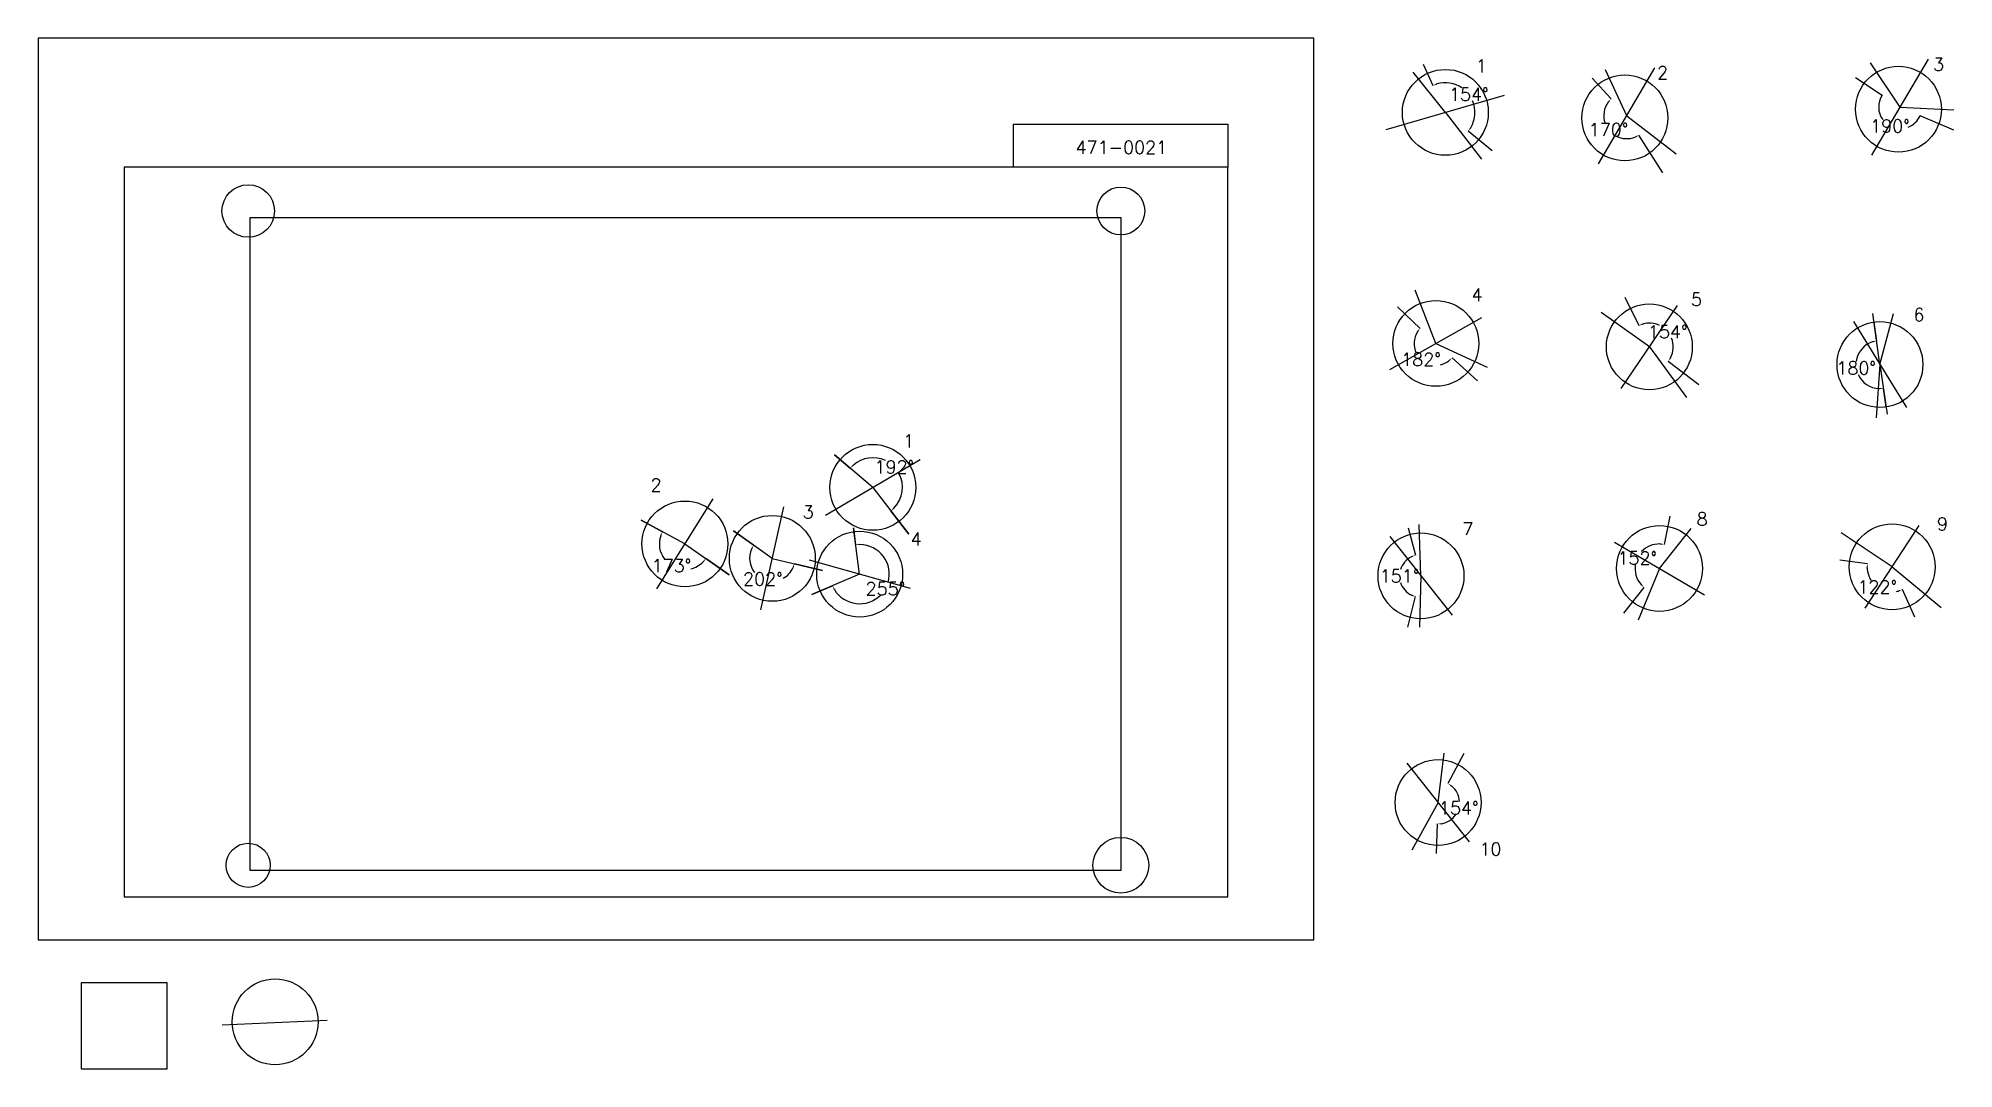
# Model space of a CAD drawing. Extents: x 0 to 2230150, y -150000 to 1050000.
import ezdxf

# ---------------------------------------------------------------- set-up
doc = ezdxf.new("R2010")
doc.units = 0
doc.header["$MEASUREMENT"] = 0
doc.layers.get('0').update_dxf_attribs({"linetype": 'CONTINUOUS'})
doc.layers.get('Defpoints').update_dxf_attribs({"linetype": 'CONTINUOUS'})
for name, color, linetype in [('_0-0_', 7, 'CONTINUOUS'), ('_0-1_V-nasSTD', 7, 'CONTINUOUS'), ('_0-2_番号', 7, 'CONTINUOUS'), ('ADD_LINE', 7, 'CONTINUOUS'), ('文字', 7, 'CONTINUOUS'), ('画像', 7, 'CONTINUOUS')]:
    doc.layers.add(name, color=color, linetype=linetype)
doc.layers.add('位置合わせ用', color=7, linetype='CONTINUOUS', plot=False)
doc.styles.get("Standard").update_dxf_attribs({"font": 'txt', "height": 15000, "bigfont": 'bigfont.shx'})
doc.dimstyles.get("Standard").update_dxf_attribs({"dimtxt": 0.18, "dimasz": 0.18, "dimexe": 0.18, "dimexo": 0.0625, "dimgap": 0.09, "dimtad": 0, "dimtih": 1, "dimtoh": 1, "dimdec": 4, "dimzin": 0, "dimdsep": 46, "dimtxsty": 'Standard', "dimcen": 0.09, "dimadec": 0, "dimazin": 0, "dimtfac": 1, "dimtdec": 4, "dimtofl": 0, "dimtmove": 0, "dimatfit": 3, "dimfxl": 1, "dimtolj": 1, "dimtzin": 0, "dimarcsym": 0})
picture_1 = doc.add_image_def('image1.jpg', size_in_pixel=(800, 600))

# ---------------------------------------------------------------- blocks, each defined once
blk = doc.blocks.new('-000-CCURVE_ORG002')
at = {"layer": '_0-0_', "color": 5, "linetype": 'Continuous'}
for p, q in [((30, -10), (10, -10)), ((10, -10), (10, -30)), ((30, -30), (30, -10)), ((10, -30), (30, -30))]:
    blk.add_line(p, q, dxfattribs=at)
blk = doc.blocks.new('-008-$$ATRU$$11$$背景色$$色$$0_0_0')
at = {"layer": '_0-2_番号'}
blk.add_blockref('-000-CCURVE_ORG002', (0, 0), dxfattribs=at)
blk = doc.blocks.new('*D27')
at = {"layer": 'ADD_LINE', "color": 0, "linetype": 'Continuous', "lineweight": -2}
for p, q in [((1612482, 1019756), (1623866, 995044)), ((1692790, 918934), (1664951, 941812))]:
    blk.add_line(p, q, dxfattribs=at)
for start, end in [(55.935441, 106.423298), (328.898292, 23.176446)]:
    blk.add_arc((1638300, 963714), 34496, start, end, dxfattribs=at)
at = {"layer": 'ADD_LINE', "color": 0}
for points in [[(1628254, 997582), (1628840, 996022), (1623866, 995045)], [(1667157, 946376), (1668518, 945414), (1664951, 941812)]]:
    blk.add_solid(points, dxfattribs=at)
at = {"layer": 'Defpoints', "color": 0}
for p in [(1612482, 1019756), (1638300, 963714), (1672046, 970868), (1692790, 918934)]:
    blk.add_point(p, dxfattribs=at)
at = {"layer": 'ADD_LINE', "color": 0, "linetype": 'Continuous', "insert": (1665608, 984790), "char_height": 15000, "attachment_point": 5}
blk.add_mtext('\\A1;154%%d', dxfattribs=at)
blk = doc.blocks.new('*D28')
at = {"color": 0, "linetype": 'Continuous', "lineweight": -2}
for p, q in [((1809179, 1003391), (1831324, 979396)), ((1891517, 893504), (1863720, 937271))]:
    blk.add_line(p, q, dxfattribs=at)
for start, end in [(143.458517, 199.177328), (242.968088, 291.666013)]:
    blk.add_arc((1849418, 959791), 26678, start, end, dxfattribs=at)
at = {"color": 0}
for points in [[(1828604, 975119), (1827364, 976233), (1831324, 979396)], [(1859646, 934256), (1858888, 935740), (1863721, 937271)]]:
    blk.add_solid(points, dxfattribs=at)
at = {"layer": 'Defpoints', "color": 0}
for p in [(1809179, 1003391), (1849418, 959791), (1823088, 955491), (1891518, 893504)]:
    blk.add_point(p, dxfattribs=at)
at = {"color": 0, "linetype": 'Continuous', "insert": (1828270, 943528), "char_height": 15000, "attachment_point": 5}
blk.add_mtext('\\A1;170%%d', dxfattribs=at)
blk = doc.blocks.new('*D31')
at = {"layer": 'ADD_LINE', "color": 0, "linetype": 'Continuous', "lineweight": -2}
for p, q in [((2115662, 1004203), (2146913, 983688)), ((2230150, 942907), (2190978, 959896))]:
    blk.add_line(p, q, dxfattribs=at)
for start, end in [(146.716384, 215.556167), (291.744567, 336.55299)]:
    blk.add_arc((2167922, 969896), 25131, start, end, dxfattribs=at)
at = {"layer": 'ADD_LINE', "color": 0}
for points in [[(2146913, 983688), (2146913, 983688), (2146913, 983688)], [(2190978, 959896), (2190978, 959896), (2190978, 959896)]]:
    blk.add_solid(points, dxfattribs=at)
at = {"layer": 'Defpoints', "color": 0}
for p in [(2115662, 1004204), (2167922, 969896), (2146156, 957332), (2230150, 942907)]:
    blk.add_point(p, dxfattribs=at)
at = {"layer": 'ADD_LINE', "color": 0, "linetype": 'Continuous', "insert": (2155982, 947782), "char_height": 15000, "attachment_point": 5}
blk.add_mtext('\\A1;190%%d', dxfattribs=at)
blk = doc.blocks.new('*D492')
at = {"color": 0, "linetype": 'Continuous', "lineweight": -2}
for p, q in [((1582560, 737261), (1608834, 712185)), ((1675657, 651191), (1646046, 677753))]:
    blk.add_line(p, q, dxfattribs=at)
for start, end in [(147.654398, 205.986177), (282.024317, 306.788949)]:
    blk.add_arc((1627174, 694681), 25352, start, end, dxfattribs=at)
at = {"color": 0}
for points in [[(1606412, 707733), (1605099, 708759), (1608834, 712185)], [(1642919, 673763), (1641794, 674993), (1646046, 677753)]]:
    blk.add_solid(points, dxfattribs=at)
at = {"layer": 'Defpoints', "color": 0}
for p in [(1582560, 737262), (1627174, 694681), (1602920, 687300), (1675658, 651190)]:
    blk.add_point(p, dxfattribs=at)
at = {"color": 0, "linetype": 'Continuous', "insert": (1609955, 676073), "char_height": 15000, "attachment_point": 5}
blk.add_mtext('\\A1;182%%d', dxfattribs=at)
blk = doc.blocks.new('*D493')
at = {"color": 0, "linetype": 'Continuous', "lineweight": -2}
for p, q in [((1847215, 748386), (1863522, 715452)), ((1933285, 646506), (1897834, 673710))]:
    blk.add_line(p, q, dxfattribs=at)
for start, end in [(64.877904, 105.999917), (332.840982, 21.383423)]:
    blk.add_arc((1875830, 690596), 27737, start, end, dxfattribs=at)
at = {"color": 0}
for points in [[(1867883, 718035), (1868485, 716481), (1863522, 715453)], [(1899804, 678380), (1901213, 677489), (1897835, 673710)]]:
    blk.add_solid(points, dxfattribs=at)
at = {"layer": 'Defpoints', "color": 0}
for p in [(1847214, 748386), (1887525, 715747), (1875830, 690596), (1933286, 646506)]:
    blk.add_point(p, dxfattribs=at)
at = {"color": 0, "linetype": 'Continuous', "insert": (1897257, 708209), "char_height": 15000, "attachment_point": 5}
blk.add_mtext('\\A1;154%%d', dxfattribs=at)
blk = doc.blocks.new('*D494')
at = {"color": 0, "linetype": 'Continuous', "lineweight": -2}
for p, q in [((2097719, 442479), (2129651, 438247)), ((2185031, 375777), (2170441, 407971))]:
    blk.add_line(p, q, dxfattribs=at)
for start, end in [(182.32444, 213.011449), (280.28229, 284.506363)]:
    blk.add_arc((2158450, 434431), 29051, start, end, dxfattribs=at)
at = {"color": 0}
for points in [[(2130255, 433215), (2128590, 433290), (2129651, 438247)], [(2166004, 405520), (2165449, 407092), (2170441, 407970)]]:
    blk.add_solid(points, dxfattribs=at)
at = {"layer": 'Defpoints', "color": 0}
for p in [(2097719, 442479), (2158450, 434431), (2134111, 418569), (2185032, 375776)]:
    blk.add_point(p, dxfattribs=at)
at = {"color": 0, "linetype": 'Continuous', "insert": (2141135, 411104), "char_height": 15000, "attachment_point": 5}
blk.add_mtext('\\A1;122%%d', dxfattribs=at)
blk = doc.blocks.new('*D495')
at = {"color": 0, "linetype": 'Continuous', "lineweight": -2}
for p, q in [((1899485, 493442), (1893065, 460614)), ((1845899, 380648), (1869761, 410403))]:
    blk.add_line(p, q, dxfattribs=at)
for start, end in [(88.997379, 136.834749), (170.916699, 221.208715)]:
    blk.add_arc((1887594, 432640), 28505, start, end, dxfattribs=at)
at = {"color": 0}
for points in [[(1888005, 460311), (1888181, 461969), (1893065, 460615)], [(1865573, 413259), (1866726, 414463), (1869761, 410403)]]:
    blk.add_solid(points, dxfattribs=at)
at = {"layer": 'Defpoints', "color": 0}
for p in [(1899486, 493442), (1869381, 454567), (1887594, 432640), (1845899, 380648)]:
    blk.add_point(p, dxfattribs=at)
at = {"color": 0, "linetype": 'Continuous', "insert": (1861739, 444640), "char_height": 15000, "attachment_point": 5}
blk.add_mtext('\\A1;152%%d', dxfattribs=at)
blk = doc.blocks.new('*D496')
at = {"color": 0, "linetype": 'Continuous', "lineweight": -2}
for p, q in [((1594921, 479957), (1603443, 448007)), ((1594453, 364310), (1603625, 399771))]:
    blk.add_line(p, q, dxfattribs=at)
for start, end in [(116.442259, 162.722612), (197.730428, 243.989803)]:
    blk.add_arc((1609870, 423913), 24936, start, end, dxfattribs=at)
at = {"color": 0}
for points in [[(1599060, 445461), (1598471, 447020), (1603443, 448007)], [(1598646, 400720), (1599223, 402284), (1603625, 399771)]]:
    blk.add_solid(points, dxfattribs=at)
at = {"layer": 'Defpoints', "color": 0}
for p in [(1594921, 479958), (1587247, 434403), (1609870, 423913), (1594453, 364310)]:
    blk.add_point(p, dxfattribs=at)
at = {"color": 0, "linetype": 'Continuous', "insert": (1584933, 423819), "char_height": 15000, "attachment_point": 5}
blk.add_mtext('\\A1;151%%d', dxfattribs=at)
blk = doc.blocks.new('*D497')
at = {"color": 0, "linetype": 'Continuous', "lineweight": -2}
for p, q in [((2137280, 719501), (2140368, 697666)), ((2151611, 620534), (2148379, 642348))]:
    blk.add_line(p, q, dxfattribs=at)
for start, end in [(108.314688, 172.816777), (204.310121, 268.164898)]:
    blk.add_arc((2144282, 669994), 27948, start, end, dxfattribs=at)
at = {"color": 0}
for points in [[(2135690, 695715), (2135310, 697337), (2140368, 697666)], [(2143435, 641228), (2143339, 642892), (2148379, 642348)]]:
    blk.add_solid(points, dxfattribs=at)
at = {"layer": 'Defpoints', "color": 0}
for p in [(2137280, 719501), (2144282, 669994), (2122350, 652671), (2151611, 620534)]:
    blk.add_point(p, dxfattribs=at)
at = {"color": 0, "linetype": 'Continuous', "insert": (2116623, 665988), "char_height": 15000, "attachment_point": 5}
blk.add_mtext('\\A1;180%%d', dxfattribs=at)
blk = doc.blocks.new('*D662')
at = {"color": 0, "linetype": 'Continuous', "lineweight": -2}
for p, q in [((1659684, 217062), (1641346, 182000)), ((1628066, 100544), (1629066, 134978))]:
    blk.add_line(p, q, dxfattribs=at)
for start, end in [(2.755917, 50.881259), (279.845571, 326.395586)]:
    blk.add_arc((1629789, 159904), 24936, start, end, dxfattribs=at)
at = {"color": 0}
for points in [[(1645980, 179947), (1645064, 178555), (1641346, 182001)], [(1633993, 136166), (1634112, 134504), (1629066, 134978)]]:
    blk.add_solid(points, dxfattribs=at)
at = {"layer": 'Defpoints', "color": 0}
for p in [(1659684, 217062), (1629789, 159904), (1648804, 143771), (1628066, 100544)]:
    blk.add_point(p, dxfattribs=at)
at = {"color": 0, "linetype": 'Continuous', "insert": (1653916, 153603), "char_height": 15000, "attachment_point": 5}
blk.add_mtext('\\A1;154%%d', dxfattribs=at)
blk = doc.blocks.new('*D665')
at = {"layer": 'ADD_LINE', "color": 0, "linetype": 'Continuous', "lineweight": -2}
for p, q in [((927117, 565027), (945454, 549391)), ((1013587, 472625), (992750, 499680))]:
    blk.add_line(p, q, dxfattribs=at)
for start, end in [(65.054906, 131.233221), (315.914786, 28.155713)]:
    blk.add_arc((971702, 527009), 34496, start, end, dxfattribs=at)
at = {"layer": 'ADD_LINE', "color": 0}
for points in [[(948372, 553536), (949558, 552366), (945453, 549391)], [(995925, 503631), (997035, 502388), (992750, 499679)]]:
    blk.add_solid(points, dxfattribs=at)
at = {"layer": 'Defpoints', "color": 0}
for p in [(927117, 565027), (971702, 527009), (1005495, 533936), (1013587, 472625)]:
    blk.add_point(p, dxfattribs=at)
at = {"layer": 'ADD_LINE', "color": 0, "linetype": 'Continuous', "insert": (996693, 550786), "char_height": 15000, "attachment_point": 5}
blk.add_mtext('\\A1;192%%d', dxfattribs=at)
blk = doc.blocks.new('*D668')
at = {"layer": 'ADD_LINE', "color": 0, "linetype": 'Continuous', "lineweight": -2}
for p, q in [((701810, 488675), (726662, 475271)), ((804541, 424971), (777255, 444068))]:
    blk.add_line(p, q, dxfattribs=at)
for start, end in [(161.292914, 216.81354), (283.346351, 315.378852)]:
    blk.add_arc((752864, 461138), 29771, start, end, dxfattribs=at)
at = {"layer": 'ADD_LINE', "color": 0}
for points in [[(725430, 470354), (723902, 471019), (726662, 475271)], [(774694, 439693), (773414, 440760), (777255, 444068)]]:
    blk.add_solid(points, dxfattribs=at)
at = {"layer": 'Defpoints', "color": 0}
for p in [(701810, 488676), (752864, 461138), (751425, 431402), (804541, 424971)]:
    blk.add_point(p, dxfattribs=at)
at = {"layer": 'ADD_LINE', "color": 0, "linetype": 'Continuous', "insert": (737236, 435799), "char_height": 15000, "attachment_point": 5}
blk.add_mtext('\\A1;173%%d', dxfattribs=at)
blk = doc.blocks.new('*D671')
at = {"layer": 'ADD_LINE', "color": 0, "linetype": 'Continuous', "lineweight": -2}
for p, q in [((809411, 476293), (833028, 459574)), ((913256, 430246), (880299, 438145))]:
    blk.add_line(p, q, dxfattribs=at)
for start, end in [(155.560894, 218.828691), (299.062647, 335.666316)]:
    blk.add_arc((854598, 444304), 26429, start, end, dxfattribs=at)
at = {"layer": 'ADD_LINE', "color": 0}
for points in [[(831260, 454824), (829815, 455654), (833028, 459575)], [(879467, 433145), (877891, 433685), (880299, 438145)]]:
    blk.add_solid(points, dxfattribs=at)
at = {"layer": 'Defpoints', "color": 0}
for p in [(809411, 476293), (854598, 444304), (913256, 430246), (858846, 418220)]:
    blk.add_point(p, dxfattribs=at)
at = {"layer": 'ADD_LINE', "color": 0, "linetype": 'Continuous', "insert": (843686, 420234), "char_height": 15000, "attachment_point": 5}
blk.add_mtext('\\A1;202%%d', dxfattribs=at)
blk = doc.blocks.new('*D674')
at = {"layer": 'ADD_LINE', "color": 0, "linetype": 'Continuous', "lineweight": -2}
for p, q in [((948991, 479890), (951676, 460187)), ((900786, 402186), (924629, 412411))]:
    blk.add_line(p, q, dxfattribs=at)
for start, end in [(344.024375, 89.446297), (211.523906, 314.75928)]:
    blk.add_arc((956332, 426007), 34496, start, end, dxfattribs=at)
at = {"layer": 'ADD_LINE', "color": 0}
for points in [[(956613, 461333), (956718, 459669), (951675, 460187)], [(927667, 408354), (926187, 407588), (924629, 412411)]]:
    blk.add_solid(points, dxfattribs=at)
at = {"layer": 'Defpoints', "color": 0}
for p in [(948991, 479890), (956332, 426007), (900786, 402186), (967027, 393211)]:
    blk.add_point(p, dxfattribs=at)
at = {"layer": 'ADD_LINE', "color": 0, "linetype": 'Continuous', "insert": (986351, 409013), "char_height": 15000, "attachment_point": 5}
blk.add_mtext('\\A1;255%%d', dxfattribs=at)

msp = doc.modelspace()

# ---------------------------------------------------------------- linework, layer by layer
at = {"layer": '_0-1_V-nasSTD', "color": 7, "linetype": 'Continuous'}
for p, q in [((1485000, 1050000), (0, 1050000)), ((0, 1050000), (0, 0)), ((1485000, 1050000), (0, 1050000)), ((0, 1050000), (0, 0)), ((1485000, 0), (1485000, 1050000)), ((1485000, 0), (1485000, 1050000)), ((1135000, 950000), (1135000, 900000)), ((1135000, 950000), (1385000, 950000)), ((1385000, 950000), (1385000, 900000)), ((1385000, 900000), (100000, 900000)), ((100000, 900000), (100000, 50000)), ((1385000, 50000), (1385000, 900000)), ((100000, 50000), (1385000, 50000)), ((0, 0), (1485000, 0)), ((0, 0), (1485000, 0))]:
    msp.add_line(p, q, dxfattribs=at)
at = {"layer": 'ADD_LINE', "color": 5, "linetype": 'Continuous'}
for p, q in [((1638300.12759, 963713.94411), (1600657, 1010465.5)), ((1849417.68706, 959791.40858), (1824731.61592, 1013095)), ((2167921.53926, 969895.92252), (2133337.061, 1021586.01265)), ((1638300.12759, 963713.94411), (1680185.5, 909330)), ((1849417.68706, 959791.40858), (1907070.5, 915461)), ((2167921.53926, 969895.92252), (2230150.4375, 966693.63309)), ((1627173.85936, 694681.42053), (1603053, 756584)), ((1875829.60478, 690595.69901), (1819695, 730821)), ((2144282.17651, 669993.66595), (2135874.84661, 729434.5)), ((2144282.17651, 669993.66595), (2159881.11393, 729434.5)), ((1627173.85936, 694681.42053), (1686782, 666999.5)), ((1875829.60478, 690595.69901), (1919233, 631868.5)), ((2144282.17651, 669993.66595), (2139973.5, 607862)), ((2144282.17651, 669993.66595), (2152852.5, 612158.5)), ((971701.75, 527008.94411), (927117, 565027)), ((971701.75, 527008.94411), (1013587.12241, 472625)), ((752864.25, 461137.94411), (701809.5, 488675.5)), ((854598.25, 444304.44411), (809411, 476293)), ((956332.25, 426006.94411), (948991, 479890.5)), ((1609869.59541, 423912.59025), (1607859.5021, 483624.43754)), ((1887594.19761, 432639.77192), (1924592.5, 479202.5)), ((2158449.59821, 434430.75199), (2099218, 473956.5)), ((752864.25, 461137.94411), (804541.48337, 424970.61877)), ((854598.25, 444304.44411), (913256.5, 430246)), ((956332.25, 426006.94411), (900785.5, 402186)), ((1609869.59541, 423912.59025), (1608159.50179, 364310.06247)), ((1887594.19761, 432639.77192), (1862762, 372404)), ((2158449.59821, 434430.75199), (2215384.5, 387018.5)), ((1629789, 159904), (1636845.5, 217647.28885)), ((1629789, 159904), (1599375.79815, 104642.5))]:
    msp.add_line(p, q, dxfattribs=at)
at = {"layer": 'ADD_LINE', "color": 1, "linetype": 'Continuous'}
for p, q in [((1816519.43706, 903878.65858), (1882315.93706, 1015704.15858)), ((2135023.28926, 913983.17252), (2200819.78926, 1025808.67252)), ((1569397.37759, 943664.44411), (1707202.87759, 983763.44411)), ((1843082.10478, 642335.94901), (1908577.10478, 738855.44901)), ((1573690.48436, 664418.92053), (1680657.23436, 724943.92053)), ((2113351.05151, 720119.29095), (2175213.30151, 619868.04095)), ((916656.32428, 494504.44367), (1026747.17572, 559513.44455)), ((720075.25, 408675.44411), (785653.25, 513600.44411)), ((841287.75, 384227.44411), (867908.75, 504381.44411)), ((1573599.84541, 469670.84025), (1646139.34541, 378154.34025)), ((2126994.59821, 386171.00199), (2189904.59821, 482690.50199)), ((1835025.69761, 463233.02192), (1940162.69761, 402046.52192)), ((897454.5, 442435.19411), (1015210, 409578.69411)), ((1593519.25, 205662.25), (1666058.75, 114145.75)), ((214262.32302, -98799.56876), (336470.78129, -93322.43898))]:
    msp.add_line(p, q, dxfattribs=at)
at = {"layer": 'ADD_LINE', "color": 5, "linetype": 'ByBlock'}
for centre in [(1638300.12759, 963713.94411), (1847299.84098, 957259.81804), (2165803.69318, 967364.33199), (1627173.85936, 694681.42053), (1875829.60478, 690595.69901), (2144282.17651, 669993.66595), (971701.75, 527008.94411), (752864.25, 461137.94411), (854598.25, 444304.44411), (956332.25, 426006.94411), (1609869.59541, 423912.59025), (1887594.19761, 432639.77192), (2158449.59821, 434430.75199), (1629789, 159904), (275704.61091, -95468.83904)]:
    msp.add_circle(centre, 50000, dxfattribs=at)
at = {"layer": '位置合わせ用', "color": 5, "linetype": 'Continuous'}
for centre, radius in [((244424.4, 848880.595), 30579.2687), ((1260424.4, 848880.595), 27848.33235), ((244424.4, 86880.595), 25672.78835), ((1260424.4, 86880.595), 32483.49996)]:
    msp.add_circle(centre, radius, dxfattribs=at)

# ---------------------------------------------------------------- block references
at = {"layer": '_0-0_', "xscale": 5000, "yscale": 5000, "zscale": 5000}
msp.add_blockref('-008-$$ATRU$$11$$背景色$$色$$0_0_0', (0, 0), dxfattribs=at)

# ---------------------------------------------------------------- texts
at = {"layer": '文字', "color": 5, "linetype": 'Continuous'}
for s, p in [('3', (2206162.5, 1012123.5)), ('1', (1673664.84659, 1010338.61449)), ('2', (1884735.5, 1002469.5)), ('4', (1668695.5, 743754)), ('5', (1924216.5, 738393)), ('6', (2183311.5, 720524.5)), ('1', (1007066.469, 573633.61449)), ('2', (712883, 522394)), ('3', (889962.969, 490929.11449)), ('8', (1930840.69761, 482615.93968)), ('9', (2210625.69761, 476897.98348)), ('4', (1015706, 459267.5)), ('7', (1657991.59541, 471180.02727)), ('10', (1677911, 98195.5))]:
    msp.add_text(s, height=15000, dxfattribs=at).set_placement(p)
at = {"layer": '文字', "linetype": 'Continuous'}
msp.add_text('471-0021', height=15000, dxfattribs=at).set_placement((1207698.06436, 915464.91089))

# ---------------------------------------------------------------- dimensions: what is measured, and where the dimension line sits
at = {"color": 5, "linetype": 'Continuous'}
for base, center, p1, p2, picture, middle in [((1823088.23526, 955490.96023), (1849417.68706, 959791.40858), (1809178.77504, 1003391.05715), (1891517.5, 893504), '*D28', (1828269.9978, 943527.67201)), ((1602919.66927, 687300.1765), (1627173.85936, 694681.42053), (1582560, 737261.5), (1675657.5, 651190.5), '*D492', (1609955.37168, 676073.03042)), ((1887525.02456, 715746.55986), (1875829.60478, 690595.69901), (1847214.5, 748386.5), (1933285.5, 646506), '*D493', (1897256.73514, 708208.95339)), ((2122350.14113, 652670.99813), (2144282.17651, 669993.66595), (2137279.85621, 719500.91301), (2151611.40936, 620533.75951), '*D497', (2116622.71578, 665988.26601)), ((1869381.14317, 454567.03326), (1887594.19761, 432639.77192), (1899485.5, 493442.5), (1845899, 380648), '*D495', (1861738.50652, 444639.91276)), ((1587247.09662, 434402.94997), (1609869.59541, 423912.59025), (1594921, 479957.5), (1594452.55209, 364310), '*D496', (1584933.35154, 423818.56891)), ((2134111.47282, 418568.6119), (2158449.59821, 434430.75199), (2097719, 442479), (2185031.5, 375776.5), '*D494', (2141135.0292, 411103.5675)), ((1648803.90553, 143771.4718), (1629789, 159904), (1659684.47103, 217061.94462), (1628066.5, 100544), '*D662', (1653916.18486, 153602.8851))]:
    dim = msp.add_angular_dim_3p(base=base, center=center, p1=p1, p2=p2, dimstyle='Standard', override={"dimasz": 5000, "dimtmove": 2}, dxfattribs=at)
    dim.commit()
    dim.dimension.update_dxf_attribs({"geometry": picture, "text_midpoint": middle})
at = {"layer": 'ADD_LINE', "color": 5, "linetype": 'Continuous'}
for base, center, p1, p2, override, picture, middle in [((1672045.78438, 970867.8893), (1638300.12759, 963713.94411), (1612481.5, 1019756.5), (1692790, 918933.5), {"dimasz": 5000, "dimtmove": 2}, '*D27', (1665608.30751, 984790.2719)), ((2146156.07889, 957332.10205), (2167921.53926, 969895.92252), (2115661.5, 1004203.5), (2230150.5, 942906.93528), {"dimtmove": 2}, '*D31', (2155981.84538, 947781.93238)), ((1005494.79987, 533935.5641), (971701.75, 527008.94411), (927117, 565027), (1013587.12241, 472625), {"dimasz": 5000, "dimtmove": 2}, '*D665', (996693.30362, 550786.46568)), ((751424.61361, 431401.91397), (752864.25, 461137.94411), (701809.5, 488675.5), (804541.48337, 424970.61877), {"dimasz": 5000, "dimtmove": 2}, '*D668', (737236.37406, 435798.77413)), ((858846.36542, 418219.57913), (854598.25, 444304.44411), (809411, 476293), (913256.5, 430246), {"dimasz": 5000, "dimtmove": 2}, '*D671', (843686.22668, 420233.83105)), ((967026.72257, 393210.96051), (956332.25, 426006.94411), (948991, 479890.5), (900785.5, 402186), {"dimasz": 5000, "dimtmove": 2}, '*D674', (986351.2974, 409012.6781))]:
    dim = msp.add_angular_dim_3p(base=base, center=center, p1=p1, p2=p2, dimstyle='Standard', override=override, dxfattribs=at)
    dim.commit()
    dim.dimension.update_dxf_attribs({"geometry": picture, "text_midpoint": middle})

# ---------------------------------------------------------------- pictures from other files: only their frames are drawn
at = {"layer": '画像', "color": 5, "linetype": 'Continuous'}
image = msp.add_image(picture_1, insert=(246661, 81013.5), size_in_units=(1013780.37759, 760335.28319), dxfattribs=at)
image.dxf.flags = 7

doc.saveas('drawing.dxf')
